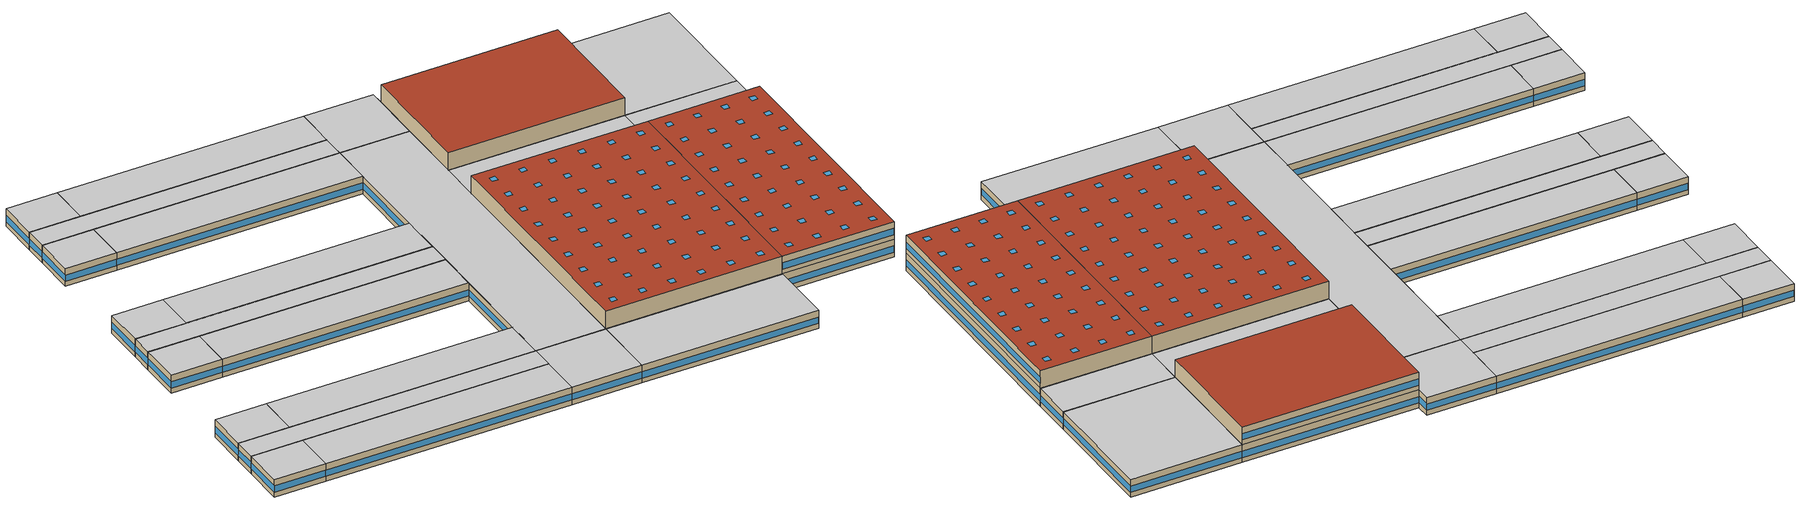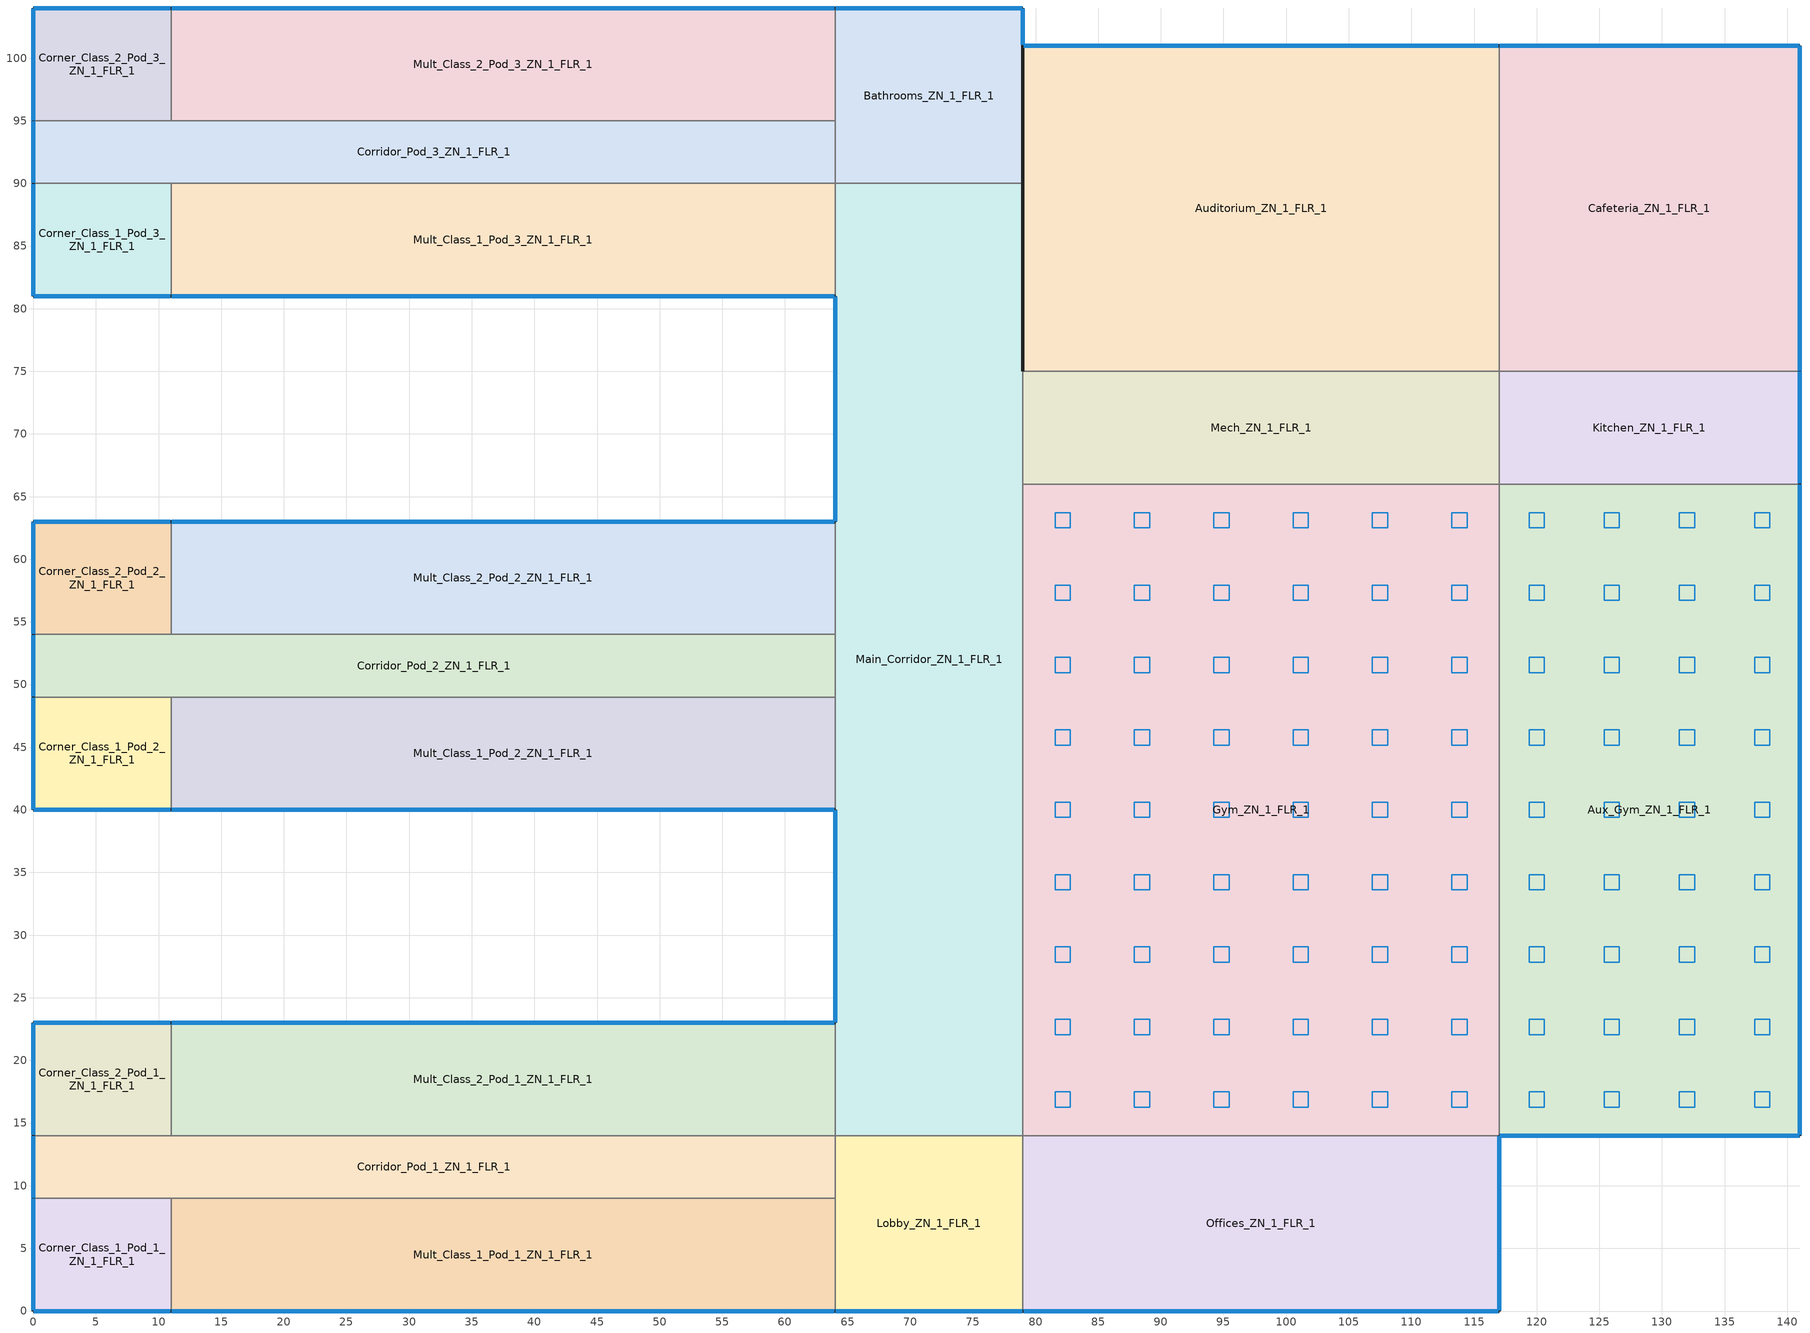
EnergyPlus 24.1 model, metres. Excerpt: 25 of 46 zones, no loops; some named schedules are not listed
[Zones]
Auditorium_ZN_1_FLR_1
 floor ground (ext-slab): 79,101 117,101 117,75 79,75 z0
 wall outside (Steel Frame Non-res Ext Wall): 117,101 79,101 79,75 z0:4; 117,101 79,101 79,75 z4:8
 wall to Mech_ZN_1_FLR_1 (int-walls): 79,75 117,75 z0:4
 wall to Cafeteria_ZN_1_FLR_1 (int-walls): 117,75 117,101 z0:4
 wall to Mech_ZN_1_FLR_2 (int-walls): 79,75 117,75 z4:8
 wall to LIBRARY_MEDIA_CENTER_ZN_1_FLR_2 (int-walls): 117,75 117,101 z4:8
 window (Window Non-res Fixed): 116.95,101 79.05,101 z1.1:2.5; 116.95,101 79.05,101 z5.1:6.5
 roof outside (IEAD Non-res Roof): 79,75 117,75 117,101 79,101 z8
Aux_Gym_ZN_1_FLR_1
 floor ground (ext-slab): 117,66 141,66 141,14 117,14 z0
 wall outside (Steel Frame Non-res Ext Wall): 117,14 141,14 141,66 z0:4; 117,14 141,14 141,66 z4:8
 wall to Kitchen_ZN_1_FLR_1 (int-walls): 141,66 117,66 z0:4
 wall to Gym_ZN_1_FLR_1 (int-walls): 117,66 117,14 z0:4; 117,66 117,14 z4:8
 wall to LIBRARY_MEDIA_CENTER_ZN_1_FLR_2 (int-walls): 141,66 117,66 z4:8
 window (Window Non-res Fixed): 117.05,14 140.95,14 z1.1:2.51; 141,14.05 141,65.95 z1.1:2.5; 117.05,14 140.95,14 z5.1:6.51; 141,14.05 141,65.95 z5.1:6.5
 roof outside (IEAD Non-res Roof): 117,14 141,14 141,66 117,66 z8
 skylight (Skylight cons 456): 119.39,16.28 120.61,16.28 120.61,17.5 119.39,17.5 z8; 125.39,16.28 126.61,16.28 126.61,17.5 125.39,17.5 z8; 131.39,16.28 132.61,16.28 132.61,17.5 131.39,17.5 z8; 137.39,16.28 138.61,16.28 138.61,17.5 137.39,17.5 z8; 119.39,22.06 120.61,22.06 120.61,23.28 119.39,23.28 z8; 125.39,22.06 126.61,22.06 126.61,23.28 125.39,23.28 z8; 131.39,22.06 132.61,22.06 132.61,23.28 131.39,23.28 z8; 137.39,22.06 138.61,22.06 138.61,23.28 137.39,23.28 z8; 119.39,27.83 120.61,27.83 120.61,29.05 119.39,29.05 z8; 125.39,27.83 126.61,27.83 126.61,29.05 125.39,29.05 z8; 131.39,27.83 132.61,27.83 132.61,29.05 131.39,29.05 z8; 137.39,27.83 138.61,27.83 138.61,29.05 137.39,29.05 z8; 119.39,33.61 120.61,33.61 120.61,34.83 119.39,34.83 z8; 125.39,33.61 126.61,33.61 126.61,34.83 125.39,34.83 z8; 131.39,33.61 132.61,33.61 132.61,34.83 131.39,34.83 z8; 137.39,33.61 138.61,33.61 138.61,34.83 137.39,34.83 z8; 119.39,39.39 120.61,39.39 120.61,40.61 119.39,40.61 z8; 125.39,39.39 126.61,39.39 126.61,40.61 125.39,40.61 z8; 131.39,39.39 132.61,39.39 132.61,40.61 131.39,40.61 z8; 137.39,39.39 138.61,39.39 138.61,40.61 137.39,40.61 z8; 119.39,45.17 120.61,45.17 120.61,46.39 119.39,46.39 z8; 125.39,45.17 126.61,45.17 126.61,46.39 125.39,46.39 z8; 131.39,45.17 132.61,45.17 132.61,46.39 131.39,46.39 z8; 137.39,45.17 138.61,45.17 138.61,46.39 137.39,46.39 z8; 119.39,50.95 120.61,50.95 120.61,52.17 119.39,52.17 z8; 125.39,50.95 126.61,50.95 126.61,52.17 125.39,52.17 z8; 131.39,50.95 132.61,50.95 132.61,52.17 131.39,52.17 z8; 137.39,50.95 138.61,50.95 138.61,52.17 137.39,52.17 z8; 119.39,56.72 120.61,56.72 120.61,57.94 119.39,57.94 z8; 125.39,56.72 126.61,56.72 126.61,57.94 125.39,57.94 z8; 131.39,56.72 132.61,56.72 132.61,57.94 131.39,57.94 z8; 137.39,56.72 138.61,56.72 138.61,57.94 137.39,57.94 z8; 119.39,62.5 120.61,62.5 120.61,63.72 119.39,63.72 z8; 125.39,62.5 126.61,62.5 126.61,63.72 125.39,63.72 z8; 131.39,62.5 132.61,62.5 132.61,63.72 131.39,63.72 z8; 137.39,62.5 138.61,62.5 138.61,63.72 137.39,63.72 z8
Bathrooms_ZN_1_FLR_1
 floor ground (ext-slab): 64,104 79,104 79,90 64,90 z0
 wall outside (Steel Frame Non-res Ext Wall): 79,90 79,101 79,104 64,104 z0:4
 wall to Main_Corridor_ZN_1_FLR_1 (int-walls): 64,90 79,90 z0:4
 wall to Mult_Class_2_Pod_3_ZN_1_FLR_1 (int-walls): 64,104 64,95 z0:4
 wall to Corridor_Pod_3_ZN_1_FLR_1 (int-walls): 64,95 64,90 z0:4
 window (Window Non-res Fixed): 79,101.05 79,103.95 z1.1:2.55; 78.95,104 64.05,104 z1.1:2.51
 ceiling to Bathrooms_ZN_1_FLR_2 (INT-FLOOR-UNDERSIDE): 64,90 79,90 79,104 64,104 z4
Cafeteria_ZN_1_FLR_1
 floor ground (ext-slab): 117,101 141,101 141,75 117,75 z0
 wall outside (Steel Frame Non-res Ext Wall): 141,75 141,101 117,101 z0:4
 wall to Kitchen_ZN_1_FLR_1 (int-walls): 117,75 141,75 z0:4
 window (Window Non-res Fixed): 141,75.05 141,100.95 / 140.95,101 117.05,101 z1.1:2.51
 ceiling to LIBRARY_MEDIA_CENTER_ZN_1_FLR_2 (INT-FLOOR-UNDERSIDE): 117,75 141,75 141,101 117,101 z4
Corner_Class_1_Pod_1_ZN_1_FLR_1
 floor ground (ext-slab): 0,9 11,9 11,0 0,0 z0
 wall outside (Steel Frame Non-res Ext Wall): 0,9 0,0 11,0 z0:4
 wall to Mult_Class_1_Pod_1_ZN_1_FLR_1 (int-walls): 11,0 11,9 z0:4
 wall to Corridor_Pod_1_ZN_1_FLR_1 (int-walls): 11,9 0,9 z0:4
 window (Window Non-res Fixed): 0.05,0 10.95,0 z1.1:2.51; 0,8.95 0,0.05 z1.1:2.52
 ceiling to Corner_Class_1_Pod_1_ZN_1_FLR_2 (INT-FLOOR-UNDERSIDE): 0,0 11,0 11,9 0,9 z4
Corner_Class_1_Pod_2_ZN_1_FLR_1
 floor ground (ext-slab): 0,49 11,49 11,40 0,40 z0
 wall outside (Steel Frame Non-res Ext Wall): 0,49 0,40 11,40 z0:4
 wall to Mult_Class_1_Pod_2_ZN_1_FLR_1 (int-walls): 11,40 11,49 z0:4
 wall to Corridor_Pod_2_ZN_1_FLR_1 (int-walls): 11,49 0,49 z0:4
 window (Window Non-res Fixed): 0.05,40 10.95,40 z1.1:2.51; 0,48.95 0,40.05 z1.1:2.52
 ceiling to Corner_Class_1_Pod_2_ZN_1_FLR_2 (INT-FLOOR-UNDERSIDE): 0,40 11,40 11,49 0,49 z4
Corner_Class_1_Pod_3_ZN_1_FLR_1
 floor ground (ext-slab): 0,90 11,90 11,81 0,81 z0
 wall outside (Steel Frame Non-res Ext Wall): 0,90 0,81 11,81 z0:4
 wall to Mult_Class_1_Pod_3_ZN_1_FLR_1 (int-walls): 11,81 11,90 z0:4
 wall to Corridor_Pod_3_ZN_1_FLR_1 (int-walls): 11,90 0,90 z0:4
 window (Window Non-res Fixed): 0.05,81 10.95,81 z1.1:2.51; 0,89.95 0,81.05 z1.1:2.52
 ceiling to Corner_Class_1_Pod_3_ZN_1_FLR_2 (INT-FLOOR-UNDERSIDE): 0,81 11,81 11,90 0,90 z4
Corner_Class_2_Pod_1_ZN_1_FLR_1
 floor ground (ext-slab): 0,23 11,23 11,14 0,14 z0
 wall outside (Steel Frame Non-res Ext Wall): 11,23 0,23 0,14 z0:4
 wall to Corridor_Pod_1_ZN_1_FLR_1 (int-walls): 0,14 11,14 z0:4
 wall to Mult_Class_2_Pod_1_ZN_1_FLR_1 (int-walls): 11,14 11,23 z0:4
 window (Window Non-res Fixed): 10.95,23 0.05,23 z1.1:2.51; 0,22.95 0,14.05 z1.1:2.52
 ceiling to Corner_Class_2_Pod_1_ZN_1_FLR_2 (INT-FLOOR-UNDERSIDE): 0,14 11,14 11,23 0,23 z4
Corner_Class_2_Pod_2_ZN_1_FLR_1
 floor ground (ext-slab): 0,63 11,63 11,54 0,54 z0
 wall outside (Steel Frame Non-res Ext Wall): 11,63 0,63 0,54 z0:4
 wall to Corridor_Pod_2_ZN_1_FLR_1 (int-walls): 0,54 11,54 z0:4
 wall to Mult_Class_2_Pod_2_ZN_1_FLR_1 (int-walls): 11,54 11,63 z0:4
 window (Window Non-res Fixed): 10.95,63 0.05,63 z1.1:2.51; 0,62.95 0,54.05 z1.1:2.52
 ceiling to Corner_Class_2_Pod_2_ZN_1_FLR_2 (INT-FLOOR-UNDERSIDE): 0,54 11,54 11,63 0,63 z4
Corner_Class_2_Pod_3_ZN_1_FLR_1
 floor ground (ext-slab): 0,104 11,104 11,95 0,95 z0
 wall outside (Steel Frame Non-res Ext Wall): 11,104 0,104 0,95 z0:4
 wall to Corridor_Pod_3_ZN_1_FLR_1 (int-walls): 0,95 11,95 z0:4
 wall to Mult_Class_2_Pod_3_ZN_1_FLR_1 (int-walls): 11,95 11,104 z0:4
 window (Window Non-res Fixed): 10.95,104 0.05,104 z1.1:2.51; 0,103.95 0,95.05 z1.1:2.52
 ceiling to Corner_Class_2_Pod_3_ZN_1_FLR_2 (INT-FLOOR-UNDERSIDE): 0,95 11,95 11,104 0,104 z4
Corridor_Pod_1_ZN_1_FLR_1
 floor ground (ext-slab): 0,14 64,14 64,9 0,9 z0
 wall outside (Steel Frame Non-res Ext Wall): 0,14 0,9 z0:4
 wall to Mult_Class_1_Pod_1_ZN_1_FLR_1 (int-walls): 11,9 64,9 z0:4
 wall to Lobby_ZN_1_FLR_1 (int-walls): 64,9 64,14 z0:4
 wall to Mult_Class_2_Pod_1_ZN_1_FLR_1 (int-walls): 64,14 11,14 z0:4
 window (Window Non-res Fixed): 0,13.95 0,9.05 z1.1:2.53
 ceiling to Corridor_Pod_1_ZN_1_FLR_2 (INT-FLOOR-UNDERSIDE): 0,9 64,9 64,14 0,14 z4
Corridor_Pod_2_ZN_1_FLR_1
 floor ground (ext-slab): 0,54 64,54 64,49 0,49 z0
 wall outside (Steel Frame Non-res Ext Wall): 0,54 0,49 z0:4
 wall to Mult_Class_1_Pod_2_ZN_1_FLR_1 (int-walls): 11,49 64,49 z0:4
 wall to Main_Corridor_ZN_1_FLR_1 (int-walls): 64,49 64,54 z0:4
 wall to Mult_Class_2_Pod_2_ZN_1_FLR_1 (int-walls): 64,54 11,54 z0:4
 window (Window Non-res Fixed): 0,53.95 0,49.05 z1.1:2.53
 ceiling to Corridor_Pod_2_ZN_1_FLR_2 (INT-FLOOR-UNDERSIDE): 0,49 64,49 64,54 0,54 z4
Corridor_Pod_3_ZN_1_FLR_1
 floor ground (ext-slab): 0,95 64,95 64,90 0,90 z0
 wall outside (Steel Frame Non-res Ext Wall): 0,95 0,90 z0:4
 wall to Mult_Class_1_Pod_3_ZN_1_FLR_1 (int-walls): 11,90 64,90 z0:4
 wall to Mult_Class_2_Pod_3_ZN_1_FLR_1 (int-walls): 64,95 11,95 z0:4
 window (Window Non-res Fixed): 0,94.95 0,90.05 z1.1:2.53
 ceiling to Corridor_Pod_3_ZN_1_FLR_2 (INT-FLOOR-UNDERSIDE): 0,90 64,90 64,95 0,95 z4
Gym_ZN_1_FLR_1
 floor ground (ext-slab): 79,66 117,66 117,14 79,14 z0
 wall to Offices_ZN_1_FLR_1 (int-walls): 79,14 117,14 z0:4
 wall to Mech_ZN_1_FLR_1 (int-walls): 117,66 79,66 z0:4
 wall to Main_Corridor_ZN_1_FLR_1 (int-walls): 79,66 79,14 z0:4
 wall to Offices_ZN_1_FLR_2 (int-walls): 79,14 117,14 z4:8
 wall to Mech_ZN_1_FLR_2 (int-walls): 117,66 79,66 z4:8
 wall to Main_Corridor_ZN_1_FLR_2 (int-walls): 79,66 79,14 z4:8
 roof outside (IEAD Non-res Roof): 79,14 117,14 117,66 79,66 z8
 skylight (Skylight cons 456): 81.56,16.28 82.78,16.28 82.78,17.5 81.56,17.5 z8; 87.89,16.28 89.11,16.28 89.11,17.5 87.89,17.5 z8; 94.22,16.28 95.44,16.28 95.44,17.5 94.22,17.5 z8; 100.56,16.28 101.78,16.28 101.78,17.5 100.56,17.5 z8; 106.89,16.28 108.11,16.28 108.11,17.5 106.89,17.5 z8; 113.22,16.28 114.44,16.28 114.44,17.5 113.22,17.5 z8; 81.56,22.06 82.78,22.06 82.78,23.28 81.56,23.28 z8; 87.89,22.06 89.11,22.06 89.11,23.28 87.89,23.28 z8; 94.22,22.06 95.44,22.06 95.44,23.28 94.22,23.28 z8; 100.56,22.06 101.78,22.06 101.78,23.28 100.56,23.28 z8; 106.89,22.06 108.11,22.06 108.11,23.28 106.89,23.28 z8; 113.22,22.06 114.44,22.06 114.44,23.28 113.22,23.28 z8; 81.56,27.83 82.78,27.83 82.78,29.05 81.56,29.05 z8; 87.89,27.83 89.11,27.83 89.11,29.05 87.89,29.05 z8; 94.22,27.83 95.44,27.83 95.44,29.05 94.22,29.05 z8; 100.56,27.83 101.78,27.83 101.78,29.05 100.56,29.05 z8; 106.89,27.83 108.11,27.83 108.11,29.05 106.89,29.05 z8; 113.22,27.83 114.44,27.83 114.44,29.05 113.22,29.05 z8; 81.56,33.61 82.78,33.61 82.78,34.83 81.56,34.83 z8; 87.89,33.61 89.11,33.61 89.11,34.83 87.89,34.83 z8; 94.22,33.61 95.44,33.61 95.44,34.83 94.22,34.83 z8; 100.56,33.61 101.78,33.61 101.78,34.83 100.56,34.83 z8; 106.89,33.61 108.11,33.61 108.11,34.83 106.89,34.83 z8; 113.22,33.61 114.44,33.61 114.44,34.83 113.22,34.83 z8; 81.56,39.39 82.78,39.39 82.78,40.61 81.56,40.61 z8; 87.89,39.39 89.11,39.39 89.11,40.61 87.89,40.61 z8; 94.22,39.39 95.44,39.39 95.44,40.61 94.22,40.61 z8; 100.56,39.39 101.78,39.39 101.78,40.61 100.56,40.61 z8; 106.89,39.39 108.11,39.39 108.11,40.61 106.89,40.61 z8; 113.22,39.39 114.44,39.39 114.44,40.61 113.22,40.61 z8; 81.56,45.17 82.78,45.17 82.78,46.39 81.56,46.39 z8; 87.89,45.17 89.11,45.17 89.11,46.39 87.89,46.39 z8; 94.22,45.17 95.44,45.17 95.44,46.39 94.22,46.39 z8; 100.56,45.17 101.78,45.17 101.78,46.39 100.56,46.39 z8; 106.89,45.17 108.11,45.17 108.11,46.39 106.89,46.39 z8; 113.22,45.17 114.44,45.17 114.44,46.39 113.22,46.39 z8; 81.56,50.95 82.78,50.95 82.78,52.17 81.56,52.17 z8; 87.89,50.95 89.11,50.95 89.11,52.17 87.89,52.17 z8; 94.22,50.95 95.44,50.95 95.44,52.17 94.22,52.17 z8; 100.56,50.95 101.78,50.95 101.78,52.17 100.56,52.17 z8; 106.89,50.95 108.11,50.95 108.11,52.17 106.89,52.17 z8; 113.22,50.95 114.44,50.95 114.44,52.17 113.22,52.17 z8; 81.56,56.72 82.78,56.72 82.78,57.94 81.56,57.94 z8; 87.89,56.72 89.11,56.72 89.11,57.94 87.89,57.94 z8; 94.22,56.72 95.44,56.72 95.44,57.94 94.22,57.94 z8; 100.56,56.72 101.78,56.72 101.78,57.94 100.56,57.94 z8; 106.89,56.72 108.11,56.72 108.11,57.94 106.89,57.94 z8; 113.22,56.72 114.44,56.72 114.44,57.94 113.22,57.94 z8; 81.56,62.5 82.78,62.5 82.78,63.72 81.56,63.72 z8; 87.89,62.5 89.11,62.5 89.11,63.72 87.89,63.72 z8; 94.22,62.5 95.44,62.5 95.44,63.72 94.22,63.72 z8; 100.56,62.5 101.78,62.5 101.78,63.72 100.56,63.72 z8; 106.89,62.5 108.11,62.5 108.11,63.72 106.89,63.72 z8; 113.22,62.5 114.44,62.5 114.44,63.72 113.22,63.72 z8
Kitchen_ZN_1_FLR_1
 floor ground (ext-slab): 117,75 141,75 141,66 117,66 z0
 wall outside (Steel Frame Non-res Ext Wall): 141,66 141,75 z0:4
 wall to Mech_ZN_1_FLR_1 (int-walls): 117,75 117,66 z0:4
 window (Window Non-res Fixed): 141,66.05 141,74.95 z1.1:2.52
 ceiling to LIBRARY_MEDIA_CENTER_ZN_1_FLR_2 (INT-FLOOR-UNDERSIDE): 117,66 141,66 141,75 117,75 z4
Lobby_ZN_1_FLR_1
 floor ground (ext-slab): 64,14 79,14 79,0 64,0 z0
 wall outside (Steel Frame Non-res Ext Wall): 64,0 79,0 z0:4
 wall to Offices_ZN_1_FLR_1 (int-walls): 79,0 79,14 z0:4
 wall to Main_Corridor_ZN_1_FLR_1 (int-walls): 79,14 64,14 z0:4
 wall to Mult_Class_1_Pod_1_ZN_1_FLR_1 (int-walls): 64,9 64,0 z0:4
 window (Window Non-res Fixed): 64.05,0 78.95,0 z1.1:2.51
 ceiling to Lobby_ZN_1_FLR_2 (INT-FLOOR-UNDERSIDE): 64,0 79,0 79,14 64,14 z4
Main_Corridor_ZN_1_FLR_1
 floor ground (ext-slab): 64,90 79,90 79,14 64,14 z0
 wall outside (Steel Frame Non-res Ext Wall): 79,75 79,90 / 64,81 64,63 / 64,40 64,23 z0:4
 wall to Mech_ZN_1_FLR_1 (int-walls): 79,66 79,75 z0:4
 wall to Mult_Class_1_Pod_3_ZN_1_FLR_1 (int-walls): 64,90 64,81 z0:4
 wall to Mult_Class_2_Pod_2_ZN_1_FLR_1 (int-walls): 64,63 64,54 z0:4
 wall to Mult_Class_1_Pod_2_ZN_1_FLR_1 (int-walls): 64,49 64,40 z0:4
 wall to Mult_Class_2_Pod_1_ZN_1_FLR_1 (int-walls): 64,23 64,14 z0:4
 window (Window Non-res Fixed): 64,80.95 64,63.05 / 64,39.95 64,23.05 z1.1:2.51
 ceiling to Main_Corridor_ZN_1_FLR_2 (INT-FLOOR-UNDERSIDE): 64,14 79,14 79,90 64,90 z4
Mech_ZN_1_FLR_1
 floor ground (ext-slab): 79,75 117,75 117,66 79,66 z0
 ceiling to Mech_ZN_1_FLR_2 (INT-FLOOR-UNDERSIDE): 79,66 117,66 117,75 79,75 z4
Mult_Class_1_Pod_1_ZN_1_FLR_1
 floor ground (ext-slab): 11,9 64,9 64,0 11,0 z0
 wall outside (Steel Frame Non-res Ext Wall): 11,0 64,0 z0:4
 window (Window Non-res Fixed): 11.05,0 63.95,0 z1.1:2.5
 ceiling to Mult_Class_1_Pod_1_ZN_1_FLR_2 (INT-FLOOR-UNDERSIDE): 11,0 64,0 64,9 11,9 z4
Mult_Class_1_Pod_2_ZN_1_FLR_1
 floor ground (ext-slab): 11,49 64,49 64,40 11,40 z0
 wall outside (Steel Frame Non-res Ext Wall): 11,40 64,40 z0:4
 window (Window Non-res Fixed): 11.05,40 63.95,40 z1.1:2.5
 ceiling to Mult_Class_1_Pod_2_ZN_1_FLR_2 (INT-FLOOR-UNDERSIDE): 11,40 64,40 64,49 11,49 z4
Mult_Class_1_Pod_3_ZN_1_FLR_1
 floor ground (ext-slab): 11,90 64,90 64,81 11,81 z0
 wall outside (Steel Frame Non-res Ext Wall): 11,81 64,81 z0:4
 window (Window Non-res Fixed): 11.05,81 63.95,81 z1.1:2.5
 ceiling to Mult_Class_1_Pod_3_ZN_1_FLR_2 (INT-FLOOR-UNDERSIDE): 11,81 64,81 64,90 11,90 z4
Mult_Class_2_Pod_1_ZN_1_FLR_1
 floor ground (ext-slab): 11,23 64,23 64,14 11,14 z0
 wall outside (Steel Frame Non-res Ext Wall): 64,23 11,23 z0:4
 window (Window Non-res Fixed): 63.95,23 11.05,23 z1.1:2.5
 ceiling to Mult_Class_2_Pod_1_ZN_1_FLR_2 (INT-FLOOR-UNDERSIDE): 11,14 64,14 64,23 11,23 z4
Mult_Class_2_Pod_2_ZN_1_FLR_1
 floor ground (ext-slab): 11,63 64,63 64,54 11,54 z0
 wall outside (Steel Frame Non-res Ext Wall): 64,63 11,63 z0:4
 window (Window Non-res Fixed): 63.95,63 11.05,63 z1.1:2.5
 ceiling to Mult_Class_2_Pod_2_ZN_1_FLR_2 (INT-FLOOR-UNDERSIDE): 11,54 64,54 64,63 11,63 z4
Mult_Class_2_Pod_3_ZN_1_FLR_1
 floor ground (ext-slab): 11,104 64,104 64,95 11,95 z0
 wall outside (Steel Frame Non-res Ext Wall): 64,104 11,104 z0:4
 window (Window Non-res Fixed): 63.95,104 11.05,104 z1.1:2.5
 ceiling to Mult_Class_2_Pod_3_ZN_1_FLR_2 (INT-FLOOR-UNDERSIDE): 11,95 64,95 64,104 11,104 z4
Offices_ZN_1_FLR_1
 floor ground (ext-slab): 79,14 117,14 117,0 79,0 z0
 wall outside (Steel Frame Non-res Ext Wall): 79,0 117,0 117,14 z0:4
 window (Window Non-res Fixed): 79.05,0 116.95,0 z1.1:2.5; 117,0.05 117,13.95 z1.1:2.51
 ceiling to Offices_ZN_1_FLR_2 (INT-FLOOR-UNDERSIDE): 79,0 117,0 117,14 79,14 z4
[Building]
Ref Bldg Secondary School New2004_v1.3_5.0: Loads convergence tolerance value=0.04; Maximum number of warmup days=25; Minimum number of warmup days=6; North axis=0; Solar distribution=FullInteriorAndExterior; Temperature convergence tolerance value=0.2; Terrain=City
[Site:GroundTemperature:BuildingSurface]
19.527, 19.502, 19.536, 19.598, 20.002, 21.64, 22.225, 22.375, 21.449, 20.121, 19.802, 19.633
[Site:Location]
USA IL-CHICAGO-OHARE: Elevation=190; Latitude=41.77; Longitude=-87.75; Time zone=-6
[Site:WaterMainsTemperature]
Annual average outdoor air temperature=9.69; Calculation method=Correlation; Maximum difference in monthly average outdoor air temperatures=28.1
[SizingPeriod:DesignDay] Barometric pressure=99063; Day of month=21; Daylight saving time indicator=No; Humidity condition type=WetBulb; Rain indicator=No; Snow indicator=No; Solar model indicator=ASHRAEClearSky
Name | Daily dry bulb temperature range | Day type | Maximum dry bulb temperature | Month | Sky clearness | Wetbulb or dewpoint at maximum dry bulb | Wind direction | Wind speed
CHICAGO Ann Clg .4% Condns WB=>MDB | 10.7 | SummerDesignDay | 31.2 | 7 | 1 | 25.5 | 230 | 5.3
CHICAGO Ann Htg 99.6% Condns DB | 0 | WinterDesignDay | -20.6 | 1 | 0 | -20.6 | 270 | 4.9
[Construction]
IEAD Non-res Roof: Roof Membrane, IEAD NonRes Roof Insulation, Metal Decking
INT-FLOOR-UNDERSIDE: CP02 CARPET PAD, MAT-CC05 4 HW CONCRETE
InteriorFurnishings: Std Wood 6inch
Skylight cons 456: Skylight Plexi Atofina 2602, Air, Skylight Plexi Atofina 2602
Steel Frame Non-res Ext Wall: Wood Siding, Steel Frame NonRes Wall Insulation, 1/2IN Gypsum
Window Non-res Fixed: NonRes Fixed Assembly Window
ext-slab: HW CONCRETE, CP02 CARPET PAD
int-walls: 1/2IN Gypsum, 1/2IN Gypsum
[Material] Thermal absorptance=0.9
Name | Conductivity | Density | Roughness | Solar absorptance | Specific heat | Thickness | Visible absorptance
1/2IN Gypsum | 0.16 | 784.9 | Smooth | 0.92 | 830 | 0.0127 | 0.92
HW CONCRETE; MAT-CC05 4 HW CONCRETE | 1.311 | 2240 | Rough | 0.7 | 836.8 | 0.1016 | 0.7
IEAD NonRes Roof Insulation | 0.049 | 265 | MediumRough | 0.7 | 836.8 | 0.127339 | 0.7
Metal Decking | 45.006 | 7680 | MediumSmooth | 0.7 | 418.4 | 0.0015 | 0.3
Roof Membrane | 0.16 | 1121.29 | VeryRough | 0.7 | 1460 | 0.0095 | 0.7
Std Wood 6inch | 0.12 | 540 | MediumSmooth | 0.7 | 1210 | 0.15 | 0.7
Steel Frame NonRes Wall Insulation | 0.049 | 265 | MediumRough | 0.7 | 836.8 | 0.0870565 | 0.7
Wood Siding | 0.11 | 544.62 | MediumSmooth | 0.78 | 1210 | 0.01 | 0.78
[Material:NoMass]
CP02 CARPET PAD: Roughness=VeryRough; Solar absorptance=0.7; Thermal absorptance=0.9; Thermal resistance=0.2165; Visible absorptance=0.8
[WindowMaterial:Gas]
Air: Gas type=Air; Thickness=0.0127
[WindowMaterial:Glazing]
Skylight Plexi Atofina 2602: Back side infrared hemispherical emissivity=0.9; Back side solar reflectance at normal incidence=0.222; Back side visible reflectance at normal incidence=0.3; Conductivity=0.187; Dirt correction factor for solar and visible transmittance=1; Front side infrared hemispherical emissivity=0.9; Front side solar reflectance at normal incidence=0.221; Front side visible reflectance at normal incidence=0.3; Infrared transmittance at normal incidence=0; Optical data type=SpectralAverage; Solar diffusing=No; Solar transmittance at normal incidence=0.507; Thickness=0.002997; Visible transmittance at normal incidence=0.486
[WindowMaterial:SimpleGlazingSystem]
NonRes Fixed Assembly Window: Solar heat gain coefficient=0.39; U factor=3.23646
[ElectricEquipment]
Name | Design level calculation method | End use subcategory | Fraction latent | Fraction lost | Fraction radiant | Schedule | Watts per floor area | Zone or zonelist or space or spacelist | Design level
Auditorium_ZN_1_FLR_1_PlugMisc_Equip | Watts/Area | General | 0 | 0 | 0.5 | BLDG_EQUIP_SCH | 5 | Auditorium_ZN_1_FLR_1
Aux_Gym_ZN_1_FLR_1_PlugMisc_Equip | Watts/Area | General | 0 | 0 | 0.5 | BLDG_EQUIP_SCH | 5 | Aux_Gym_ZN_1_FLR_1
Bathrooms_ZN_1_FLR_1_PlugMisc_Equip | Watts/Area | General | 0 | 0 | 0.5 | BLDG_EQUIP_SCH | 4 | Bathrooms_ZN_1_FLR_1
Cafeteria_ZN_1_FLR_1_PlugMisc_Equip | Watts/Area | General | 0 | 0 | 0.5 | KITCHEN_ELEC_EQUIP_SCH | 19.26 | Cafeteria_ZN_1_FLR_1
Corner_Class_1_Pod_1_ZN_1_FLR_1_PlugMisc_Equip | Watts/Area | General | 0 | 0 | 0.5 | BLDG_EQUIP_SCH | 10 | Corner_Class_1_Pod_1_ZN_1_FLR_1
Corner_Class_1_Pod_2_ZN_1_FLR_1_PlugMisc_Equip | Watts/Area | General | 0 | 0 | 0.5 | BLDG_EQUIP_SCH | 10 | Corner_Class_1_Pod_2_ZN_1_FLR_1
Corner_Class_1_Pod_3_ZN_1_FLR_1_PlugMisc_Equip | Watts/Area | General | 0 | 0 | 0.5 | BLDG_EQUIP_SCH | 10 | Corner_Class_1_Pod_3_ZN_1_FLR_1
Corner_Class_2_Pod_1_ZN_1_FLR_1_PlugMisc_Equip | Watts/Area | General | 0 | 0 | 0.5 | BLDG_EQUIP_SCH | 10 | Corner_Class_2_Pod_1_ZN_1_FLR_1
Corner_Class_2_Pod_2_ZN_1_FLR_1_PlugMisc_Equip | Watts/Area | General | 0 | 0 | 0.5 | BLDG_EQUIP_SCH | 10 | Corner_Class_2_Pod_2_ZN_1_FLR_1
Corner_Class_2_Pod_3_ZN_1_FLR_1_PlugMisc_Equip | Watts/Area | General | 0 | 0 | 0.5 | BLDG_EQUIP_SCH | 10 | Corner_Class_2_Pod_3_ZN_1_FLR_1
Corridor_Pod_1_ZN_1_FLR_1_PlugMisc_Equip | Watts/Area | General | 0 | 0 | 0.5 | BLDG_EQUIP_SCH | 4 | Corridor_Pod_1_ZN_1_FLR_1
Corridor_Pod_2_ZN_1_FLR_1_PlugMisc_Equip | Watts/Area | General | 0 | 0 | 0.5 | BLDG_EQUIP_SCH | 4 | Corridor_Pod_2_ZN_1_FLR_1
Corridor_Pod_3_ZN_1_FLR_1_PlugMisc_Equip | Watts/Area | General | 0 | 0 | 0.5 | BLDG_EQUIP_SCH | 4 | Corridor_Pod_3_ZN_1_FLR_1
Gym_ZN_1_FLR_1_PlugMisc_Equip | Watts/Area | General | 0 | 0 | 0.5 | BLDG_EQUIP_SCH | 5 | Gym_ZN_1_FLR_1
Kitchen_ZN_1_FLR_1_ExhFan_Equip | EquipmentLevel | KitchenExhFan | 0 | 1 | 0 | Kitchen_Exhaust_SCH |  | Kitchen_ZN_1_FLR_1 | 699
Kitchen_ZN_1_FLR_1_MiscElec_Equip | EquipmentLevel | MiscElec | 0.25 | 0.2 | 0.3 | KITCHEN_ELEC_EQUIP_SCH |  | Kitchen_ZN_1_FLR_1 | 47994
Lobby_ZN_1_FLR_1_PlugMisc_Equip | Watts/Area | General | 0 | 0 | 0.5 | BLDG_EQUIP_SCH | 4 | Lobby_ZN_1_FLR_1
Main_Corridor_ZN_1_FLR_1_PlugMisc_Equip | Watts/Area | General | 0 | 0 | 0.5 | BLDG_EQUIP_SCH | 4 | Main_Corridor_ZN_1_FLR_1
Mech_ZN_1_FLR_1_Elevators_Equip | EquipmentLevel | Elevators | 0 | 0 | 0.5 | BLDG_ELEVATORS |  | Mech_ZN_1_FLR_1 | 32109.9
Mech_ZN_1_FLR_1_PlugMisc_Equip | Watts/Area | General | 0 | 0 | 0.5 | BLDG_EQUIP_SCH | 4 | Mech_ZN_1_FLR_1
Mult_Class_1_Pod_1_ZN_1_FLR_1_PlugMisc_Equip | Watts/Area | General | 0 | 0 | 0.5 | BLDG_EQUIP_SCH | 10 | Mult_Class_1_Pod_1_ZN_1_FLR_1
Mult_Class_1_Pod_2_ZN_1_FLR_1_PlugMisc_Equip | Watts/Area | General | 0 | 0 | 0.5 | BLDG_EQUIP_SCH | 10 | Mult_Class_1_Pod_2_ZN_1_FLR_1
Mult_Class_1_Pod_3_ZN_1_FLR_1_PlugMisc_Equip | Watts/Area | General | 0 | 0 | 0.5 | BLDG_EQUIP_SCH | 10 | Mult_Class_1_Pod_3_ZN_1_FLR_1
Mult_Class_2_Pod_1_ZN_1_FLR_1_PlugMisc_Equip | Watts/Area | General | 0 | 0 | 0.5 | BLDG_EQUIP_SCH | 10 | Mult_Class_2_Pod_1_ZN_1_FLR_1
Mult_Class_2_Pod_2_ZN_1_FLR_1_PlugMisc_Equip | Watts/Area | General | 0 | 0 | 0.5 | BLDG_EQUIP_SCH | 10 | Mult_Class_2_Pod_2_ZN_1_FLR_1
Mult_Class_2_Pod_3_ZN_1_FLR_1_PlugMisc_Equip | Watts/Area | General | 0 | 0 | 0.5 | BLDG_EQUIP_SCH | 10 | Mult_Class_2_Pod_3_ZN_1_FLR_1
Offices_ZN_1_FLR_1_PlugMisc_Equip | Watts/Area | General | 0 | 0 | 0.5 | BLDG_EQUIP_SCH | 10.8 | Offices_ZN_1_FLR_1
[Exterior:Lights]
Exterior Facade Lighting: Control option=AstronomicalClock; Design level=17927; End use subcategory=Exterior Facade Lighting; Schedule=ALWAYS_ON
[GasEquipment]
Kitchen_ZN_1_FLR_1_MiscGas_Equip: Design level=241713; Design level calculation method=EquipmentLevel; End use subcategory=MiscGas; Fraction latent=0.1; Fraction lost=0.7; Fraction radiant=0.2; Schedule=KITCHEN_GAS_EQUIP_SCH; Zone or zonelist or space or spacelist=Kitchen_ZN_1_FLR_1
[InternalMass] Construction=InteriorFurnishings
Name | Zone or zonelist | Surface area
Auditorium_ZN_1_FLR_1 Internal Mass | Auditorium_ZN_1_FLR_1 | 1976
Aux_Gym_ZN_1_FLR_1 Internal Mass | Aux_Gym_ZN_1_FLR_1 | 2496
Bathrooms_ZN_1_FLR_1 Internal Mass | Bathrooms_ZN_1_FLR_1 | 420
Cafeteria_ZN_1_FLR_1 Internal Mass | Cafeteria_ZN_1_FLR_1 | 1248
Corner_Class_1_Pod_1_ZN_1_FLR_1 Internal Mass | Corner_Class_1_Pod_1_ZN_1_FLR_1 | 198
Corner_Class_1_Pod_2_ZN_1_FLR_1 Internal Mass | Corner_Class_1_Pod_2_ZN_1_FLR_1 | 198
Corner_Class_1_Pod_3_ZN_1_FLR_1 Internal Mass | Corner_Class_1_Pod_3_ZN_1_FLR_1 | 198
Corner_Class_2_Pod_1_ZN_1_FLR_1 Internal Mass | Corner_Class_2_Pod_1_ZN_1_FLR_1 | 198
Corner_Class_2_Pod_2_ZN_1_FLR_1 Internal Mass | Corner_Class_2_Pod_2_ZN_1_FLR_1 | 198
Corner_Class_2_Pod_3_ZN_1_FLR_1 Internal Mass | Corner_Class_2_Pod_3_ZN_1_FLR_1 | 198
Corridor_Pod_1_ZN_1_FLR_1 Internal Mass | Corridor_Pod_1_ZN_1_FLR_1 | 640
Corridor_Pod_2_ZN_1_FLR_1 Internal Mass | Corridor_Pod_2_ZN_1_FLR_1 | 640
Corridor_Pod_3_ZN_1_FLR_1 Internal Mass | Corridor_Pod_3_ZN_1_FLR_1 | 640
Gym_ZN_1_FLR_1 Internal Mass | Gym_ZN_1_FLR_1 | 3952
Kitchen_ZN_1_FLR_1 Internal Mass | Kitchen_ZN_1_FLR_1 | 432
Lobby_ZN_1_FLR_1 Internal Mass | Lobby_ZN_1_FLR_1 | 420
Main_Corridor_ZN_1_FLR_1 Internal Mass | Main_Corridor_ZN_1_FLR_1 | 2280
Mech_ZN_1_FLR_1 Internal Mass | Mech_ZN_1_FLR_1 | 684
Mult_Class_1_Pod_1_ZN_1_FLR_1 Internal Mass | Mult_Class_1_Pod_1_ZN_1_FLR_1 | 954
Mult_Class_1_Pod_2_ZN_1_FLR_1 Internal Mass | Mult_Class_1_Pod_2_ZN_1_FLR_1 | 954
Mult_Class_1_Pod_3_ZN_1_FLR_1 Internal Mass | Mult_Class_1_Pod_3_ZN_1_FLR_1 | 954
Mult_Class_2_Pod_1_ZN_1_FLR_1 Internal Mass | Mult_Class_2_Pod_1_ZN_1_FLR_1 | 954
Mult_Class_2_Pod_2_ZN_1_FLR_1 Internal Mass | Mult_Class_2_Pod_2_ZN_1_FLR_1 | 954
Mult_Class_2_Pod_3_ZN_1_FLR_1 Internal Mass | Mult_Class_2_Pod_3_ZN_1_FLR_1 | 954
Offices_ZN_1_FLR_1 Internal Mass | Offices_ZN_1_FLR_1 | 1064
[Lights] Design level calculation method=Watts/Area; End use subcategory=General; Fraction radiant=0.37; Fraction replaceable=1; Fraction visible=0.2; Return air fraction=0; Return air fraction calculated from plenum temperature=No; Schedule=BLDG_LIGHT_SCH
Name | Watts per floor area | Zone or zonelist or space or spacelist
Auditorium_ZN_1_FLR_1_Lights | 9.68 | Auditorium_ZN_1_FLR_1
Aux_Gym_ZN_1_FLR_1_Lights | 15.06 | Aux_Gym_ZN_1_FLR_1
Bathrooms_ZN_1_FLR_1_Lights | 9.68 | Bathrooms_ZN_1_FLR_1
Cafeteria_ZN_1_FLR_1_Lights | 15.06 | Cafeteria_ZN_1_FLR_1
Corner_Class_1_Pod_1_ZN_1_FLR_1_Lights | 15.06 | Corner_Class_1_Pod_1_ZN_1_FLR_1
Corner_Class_1_Pod_2_ZN_1_FLR_1_Lights | 15.06 | Corner_Class_1_Pod_2_ZN_1_FLR_1
Corner_Class_1_Pod_3_ZN_1_FLR_1_Lights | 15.06 | Corner_Class_1_Pod_3_ZN_1_FLR_1
Corner_Class_2_Pod_1_ZN_1_FLR_1_Lights | 15.06 | Corner_Class_2_Pod_1_ZN_1_FLR_1
Corner_Class_2_Pod_2_ZN_1_FLR_1_Lights | 15.06 | Corner_Class_2_Pod_2_ZN_1_FLR_1
Corner_Class_2_Pod_3_ZN_1_FLR_1_Lights | 15.06 | Corner_Class_2_Pod_3_ZN_1_FLR_1
Corridor_Pod_1_ZN_1_FLR_1_Lights | 15.06 | Corridor_Pod_1_ZN_1_FLR_1
Corridor_Pod_2_ZN_1_FLR_1_Lights | 5.38 | Corridor_Pod_2_ZN_1_FLR_1
Corridor_Pod_3_ZN_1_FLR_1_Lights | 5.38 | Corridor_Pod_3_ZN_1_FLR_1
Gym_ZN_1_FLR_1_Lights | 15.06 | Gym_ZN_1_FLR_1
Kitchen_ZN_1_FLR_1_Lights | 12.91 | Kitchen_ZN_1_FLR_1
Lobby_ZN_1_FLR_1_Lights | 13.99 | Lobby_ZN_1_FLR_1
Main_Corridor_ZN_1_FLR_1_Lights | 5.38 | Main_Corridor_ZN_1_FLR_1
Mech_ZN_1_FLR_1_Lights | 16.14 | Mech_ZN_1_FLR_1
Mult_Class_1_Pod_1_ZN_1_FLR_1_Lights | 15.06 | Mult_Class_1_Pod_1_ZN_1_FLR_1
Mult_Class_1_Pod_2_ZN_1_FLR_1_Lights | 15.06 | Mult_Class_1_Pod_2_ZN_1_FLR_1
Mult_Class_1_Pod_3_ZN_1_FLR_1_Lights | 15.06 | Mult_Class_1_Pod_3_ZN_1_FLR_1
Mult_Class_2_Pod_1_ZN_1_FLR_1_Lights | 15.06 | Mult_Class_2_Pod_1_ZN_1_FLR_1
Mult_Class_2_Pod_2_ZN_1_FLR_1_Lights | 15.06 | Mult_Class_2_Pod_2_ZN_1_FLR_1
Mult_Class_2_Pod_3_ZN_1_FLR_1_Lights | 15.06 | Mult_Class_2_Pod_3_ZN_1_FLR_1
Offices_ZN_1_FLR_1_Lights | 11.84 | Offices_ZN_1_FLR_1
[People] Activity level schedule=ACTIVITY_SCH; Air velocity schedule=AIR_VELO_SCH; Clothing insulation calculation method=ClothingInsulationSchedule; Clothing insulation schedule=CLOTHING_SCH; Enable ashrae 55 comfort warnings=No; Fraction radiant=0.3; Mean radiant temperature calculation type=EnclosureAveraged; Sensible heat fraction=Autocalculate; Thermal comfort model 1 type=Fanger; Work efficiency schedule=WORK_EFF_SCH
Name | Floor area per person | Number of people calculation method | Number of people schedule | Zone or zonelist or space or spacelist | Number of people
Auditorium_ZN_1_FLR_1 People | 1 | Area/Person | BLDG_OCC_SCH_Auditorium | Auditorium_ZN_1_FLR_1
Aux_Gym_ZN_1_FLR_1 People | 3.33 | Area/Person | BLDG_OCC_SCH_Gym | Aux_Gym_ZN_1_FLR_1
Bathrooms_ZN_1_FLR_1 People | 10 | Area/Person | BLDG_OCC_SCH | Bathrooms_ZN_1_FLR_1
Cafeteria_ZN_1_FLR_1 People | 1.39 | Area/Person | BLDG_OCC_SCH_Cafeteria | Cafeteria_ZN_1_FLR_1
Corner_Class_1_Pod_1_ZN_1_FLR_1 People | 4 | Area/Person | BLDG_OCC_SCH | Corner_Class_1_Pod_1_ZN_1_FLR_1
Corner_Class_1_Pod_2_ZN_1_FLR_1 People | 4 | Area/Person | BLDG_OCC_SCH | Corner_Class_1_Pod_2_ZN_1_FLR_1
Corner_Class_1_Pod_3_ZN_1_FLR_1 People | 4 | Area/Person | BLDG_OCC_SCH | Corner_Class_1_Pod_3_ZN_1_FLR_1
Corner_Class_2_Pod_1_ZN_1_FLR_1 People | 4 | Area/Person | BLDG_OCC_SCH | Corner_Class_2_Pod_1_ZN_1_FLR_1
Corner_Class_2_Pod_2_ZN_1_FLR_1 People | 4 | Area/Person | BLDG_OCC_SCH | Corner_Class_2_Pod_2_ZN_1_FLR_1
Corner_Class_2_Pod_3_ZN_1_FLR_1 People | 4 | Area/Person | BLDG_OCC_SCH | Corner_Class_2_Pod_3_ZN_1_FLR_1
Corridor_Pod_1_ZN_1_FLR_1 People | 10 | Area/Person | BLDG_OCC_SCH | Corridor_Pod_1_ZN_1_FLR_1
Corridor_Pod_2_ZN_1_FLR_1 People | 10 | Area/Person | BLDG_OCC_SCH | Corridor_Pod_2_ZN_1_FLR_1
Corridor_Pod_3_ZN_1_FLR_1 People | 10 | Area/Person | BLDG_OCC_SCH | Corridor_Pod_3_ZN_1_FLR_1
Gym_ZN_1_FLR_1 People | 1 | Area/Person | BLDG_OCC_SCH_Gym | Gym_ZN_1_FLR_1
Kitchen_ZN_1_FLR_1 People |  | People | BLDG_OCC_SCH | Kitchen_ZN_1_FLR_1 | 32.4
Mech_ZN_1_FLR_1 People | 100 | Area/Person | BLDG_OCC_SCH | Mech_ZN_1_FLR_1
Mult_Class_1_Pod_1_ZN_1_FLR_1 People | 4 | Area/Person | BLDG_OCC_SCH | Mult_Class_1_Pod_1_ZN_1_FLR_1
Mult_Class_1_Pod_2_ZN_1_FLR_1 People | 4 | Area/Person | BLDG_OCC_SCH | Mult_Class_1_Pod_2_ZN_1_FLR_1
Mult_Class_1_Pod_3_ZN_1_FLR_1 People | 4 | Area/Person | BLDG_OCC_SCH | Mult_Class_1_Pod_3_ZN_1_FLR_1
Mult_Class_2_Pod_1_ZN_1_FLR_1 People | 4 | Area/Person | BLDG_OCC_SCH | Mult_Class_2_Pod_1_ZN_1_FLR_1
Mult_Class_2_Pod_2_ZN_1_FLR_1 People | 4 | Area/Person | BLDG_OCC_SCH | Mult_Class_2_Pod_2_ZN_1_FLR_1
Mult_Class_2_Pod_3_ZN_1_FLR_1 People | 4 | Area/Person | BLDG_OCC_SCH | Mult_Class_2_Pod_3_ZN_1_FLR_1
Offices_ZN_1_FLR_1 People | 20 | Area/Person | BLDG_OCC_SCH_Offices | Offices_ZN_1_FLR_1
[Zone] Floor area=Autocalculate; Multiplier=1; Part of total floor area=Yes; Type=1
Auditorium_ZN_1_FLR_1; Aux_Gym_ZN_1_FLR_1; Bathrooms_ZN_1_FLR_1; Cafeteria_ZN_1_FLR_1; Corner_Class_1_Pod_1_ZN_1_FLR_1; Corner_Class_1_Pod_2_ZN_1_FLR_1; Corner_Class_1_Pod_3_ZN_1_FLR_1; Corner_Class_2_Pod_1_ZN_1_FLR_1; Corner_Class_2_Pod_2_ZN_1_FLR_1; Corner_Class_2_Pod_3_ZN_1_FLR_1; Corridor_Pod_1_ZN_1_FLR_1; Corridor_Pod_2_ZN_1_FLR_1; Corridor_Pod_3_ZN_1_FLR_1; Gym_ZN_1_FLR_1; Kitchen_ZN_1_FLR_1; Lobby_ZN_1_FLR_1; Main_Corridor_ZN_1_FLR_1; Mech_ZN_1_FLR_1; Mult_Class_1_Pod_1_ZN_1_FLR_1; Mult_Class_1_Pod_2_ZN_1_FLR_1; Mult_Class_1_Pod_3_ZN_1_FLR_1; Mult_Class_2_Pod_1_ZN_1_FLR_1; Mult_Class_2_Pod_2_ZN_1_FLR_1; Mult_Class_2_Pod_3_ZN_1_FLR_1; Offices_ZN_1_FLR_1
[ZoneInfiltration:DesignFlowRate] Constant term coefficient=1; Schedule=INFIL_SCH; Temperature term coefficient=0; Velocity squared term coefficient=0; Velocity term coefficient=0
Name | Design flow rate calculation method | Flow rate per exterior surface area | Zone or zonelist or space or spacelist | Air changes per hour
Auditorium_ZN_1_FLR_1_Infiltration | Flow/ExteriorWallArea | 0.000302 | Auditorium_ZN_1_FLR_1
Aux_Gym_ZN_1_FLR_1_Infiltration | Flow/ExteriorWallArea | 0.000302 | Aux_Gym_ZN_1_FLR_1
Bathrooms_ZN_1_FLR_1_Infiltration | Flow/ExteriorWallArea | 0.000302 | Bathrooms_ZN_1_FLR_1
Cafeteria_ZN_1_FLR_1_Infiltration | Flow/ExteriorWallArea | 0.000302 | Cafeteria_ZN_1_FLR_1
Corner_Class_1_Pod_1_ZN_1_FLR_1_Infiltration | Flow/ExteriorWallArea | 0.000302 | Corner_Class_1_Pod_1_ZN_1_FLR_1
Corner_Class_1_Pod_2_ZN_1_FLR_1_Infiltration | Flow/ExteriorWallArea | 0.000302 | Corner_Class_1_Pod_2_ZN_1_FLR_1
Corner_Class_1_Pod_3_ZN_1_FLR_1_Infiltration | Flow/ExteriorWallArea | 0.000302 | Corner_Class_1_Pod_3_ZN_1_FLR_1
Corner_Class_2_Pod_1_ZN_1_FLR_1_Infiltration | Flow/ExteriorWallArea | 0.000302 | Corner_Class_2_Pod_1_ZN_1_FLR_1
Corner_Class_2_Pod_2_ZN_1_FLR_1_Infiltration | Flow/ExteriorWallArea | 0.000302 | Corner_Class_2_Pod_2_ZN_1_FLR_1
Corner_Class_2_Pod_3_ZN_1_FLR_1_Infiltration | Flow/ExteriorWallArea | 0.000302 | Corner_Class_2_Pod_3_ZN_1_FLR_1
Corridor_Pod_1_ZN_1_FLR_1_Infiltration | Flow/ExteriorWallArea | 0.000302 | Corridor_Pod_1_ZN_1_FLR_1
Corridor_Pod_2_ZN_1_FLR_1_Infiltration | Flow/ExteriorWallArea | 0.000302 | Corridor_Pod_2_ZN_1_FLR_1
Corridor_Pod_3_ZN_1_FLR_1_Infiltration | Flow/ExteriorWallArea | 0.000302 | Corridor_Pod_3_ZN_1_FLR_1
Gym_ZN_1_FLR_1_Infiltration | AirChanges/Hour |  | Gym_ZN_1_FLR_1 | 0.14
Kitchen_ZN_1_FLR_1_Infiltration | Flow/ExteriorWallArea | 0.000302 | Kitchen_ZN_1_FLR_1
Lobby_ZN_1_FLR_1_Infiltration | Flow/ExteriorWallArea | 0.000302 | Lobby_ZN_1_FLR_1
Main_Corridor_ZN_1_FLR_1_Infiltration | Flow/ExteriorWallArea | 0.000302 | Main_Corridor_ZN_1_FLR_1
Mult_Class_1_Pod_1_ZN_1_FLR_1_Infiltration | Flow/ExteriorWallArea | 0.000302 | Mult_Class_1_Pod_1_ZN_1_FLR_1
Mult_Class_1_Pod_2_ZN_1_FLR_1_Infiltration | Flow/ExteriorWallArea | 0.000302 | Mult_Class_1_Pod_2_ZN_1_FLR_1
Mult_Class_1_Pod_3_ZN_1_FLR_1_Infiltration | Flow/ExteriorWallArea | 0.000302 | Mult_Class_1_Pod_3_ZN_1_FLR_1
Mult_Class_2_Pod_1_ZN_1_FLR_1_Infiltration | Flow/ExteriorWallArea | 0.000302 | Mult_Class_2_Pod_1_ZN_1_FLR_1
Mult_Class_2_Pod_2_ZN_1_FLR_1_Infiltration | Flow/ExteriorWallArea | 0.000302 | Mult_Class_2_Pod_2_ZN_1_FLR_1
Mult_Class_2_Pod_3_ZN_1_FLR_1_Infiltration | Flow/ExteriorWallArea | 0.000302 | Mult_Class_2_Pod_3_ZN_1_FLR_1
Offices_ZN_1_FLR_1_Infiltration | Flow/ExteriorWallArea | 0.000302 | Offices_ZN_1_FLR_1
[ZoneMixing]
Kitchen_ZN_1_FLR_1 Exhaust Fanmixing_0: Delta temperature=0; Design flow rate=1.6288; Design flow rate calculation method=Flow/Zone; Schedule=HVACOperationSchd; Source zone or space=Cafeteria_ZN_1_FLR_1; Zone or space=Kitchen_ZN_1_FLR_1
[Schedule:Compact]
ACTIVITY_SCH: Through: 12/31, For: AllDays, Until: 24:00, 120
AIR_VELO_SCH: Through: 12/31, For: AllDays, Until: 24:00, 0.2
ALWAYS_ON: Through: 12/31, For: AllDays, Until: 24:00, 1
BLDG_ELEVATORS: Through: 12/31, For: Weekdays SummerDesignDay, Until: 08:00, 0, Until: 15:00, 0.3, Until: 16:00, 0.15, Until: 24:00, 0, For: AllOtherDays, Until: 24:00, 0
BLDG_EQUIP_SCH: Through: 6/30, For: Weekdays SummerDesignDay, Until: 08:00, 0.35, Until: 17:00, 0.95, Until: 24:00, 0.35, For: AllOtherDays, Until: 24:00, 0.35, Through: 9/1, For: Weekdays SummerDesignDay, Until: 08:00, 0.25, Until: 17:00, 0.5, Until: 24:00, 0.25, For: AllOtherDays, Until: 24:00, 0.25, Through: 12/31, For: Weekdays SummerDesignDay, Until: 08:00, 0.35, Until: 17:00, 0.95, Until: 24:00, 0.35, For: AllOtherDays, Until: 24:00, 0.35
BLDG_LIGHT_SCH: Through: 6/30, For: Weekdays SummerDesignDay, Until: 07:00, 0.1773, Until: 21:00, 0.9, Until: 24:00, 0.1773, For: AllOtherDays, Until: 24:00, 0.1773, Through: 9/1, For: Weekdays SummerDesignDay, Until: 08:00, 0.1773, Until: 20:00, 0.5, Until: 24:00, 0.1773, For: AllOtherDays, Until: 24:00, 0.1773, Through: 12/31, For: Weekdays SummerDesignDay, Until: 07:00, 0.1773, Until: 21:00, 0.9, Until: 24:00, 0.1773, For: AllOtherDays, Until: 24:00, 0.1773
BLDG_OCC_SCH_Auditorium: Through: 6/30, For: Weekdays SummerDesignDay, Until: 08:00, 0, Until: 15:00, 0.25, Until: 17:00, 0.95, Until: 20:00, 0.1, Until: 24:00, 0, For: AllOtherDays, Until: 24:00, 0, Through: 9/1, For: Weekdays SummerDesignDay, Until: 08:00, 0, Until: 17:00, 0.15, Until: 19:00, 0.35, Until: 24:00, 0, For: AllOtherDays, Until: 24:00, 0, Through: 12/31, For: Weekdays SummerDesignDay, Until: 08:00, 0, Until: 15:00, 0.25, Until: 17:00, 0.95, Until: 20:00, 0.1, Until: 24:00, 0, For: AllOtherDays, Until: 24:00, 0
BLDG_OCC_SCH_Gym: Through: 6/30, For: Weekdays SummerDesignDay, Until: 08:00, 0, Until: 16:00, 0.35, Until: 21:00, 0.95, Until: 24:00, 0, For: AllOtherDays, Until: 24:00, 0, Through: 9/1, For: Weekdays SummerDesignDay, Until: 08:00, 0, Until: 16:00, 0.35, Until: 21:00, 0.35, Until: 24:00, 0, For: AllOtherDays, Until: 24:00, 0, Through: 12/31, For: Weekdays SummerDesignDay, Until: 08:00, 0, Until: 16:00, 0.35, Until: 21:00, 0.95, Until: 24:00, 0, For: AllOtherDays, Until: 24:00, 0
CLOTHING_SCH: Through: 04/30, For: AllDays, Until: 24:00, 1.1, Through: 09/30, For: AllDays, Until: 24:00, 0.6, Through: 12/31, For: AllDays, Until: 24:00, 1.1
KITCHEN_ELEC_EQUIP_SCH: Through: 6/30, For: Weekdays SummerDesignDay, Until: 08:00, 0.1, Until: 10:00, 0.15, Until: 13:00, 0.25, Until: 15:00, 0.15, Until: 24:00, 0.1, For: AllOtherDays, Until: 24:00, 0.1, Through: 9/1, For: Weekdays SummerDesignDay, Until: 08:00, 0.1, Until: 10:00, 0.13, Until: 13:00, 0.2, Until: 15:00, 0.13, Until: 24:00, 0.1, For: AllOtherDays, Until: 24:00, 0.1, Through: 12/31, For: Weekdays SummerDesignDay, Until: 08:00, 0.1, Until: 10:00, 0.15, Until: 13:00, 0.25, Until: 15:00, 0.15, Until: 24:00, 0.1, For: AllOtherDays, Until: 24:00, 0.1
KITCHEN_GAS_EQUIP_SCH: Through: 6/30, For: Weekdays SummerDesignDay, Until: 08:00, 0.02, Until: 10:00, 0.15, Until: 13:00, 0.2, Until: 15:00, 0.1, Until: 24:00, 0.02, For: AllOtherDays, Until: 24:00, 0.02, Through: 9/1, For: Weekdays SummerDesignDay, Until: 08:00, 0.02, Until: 10:00, 0.1, Until: 13:00, 0.15, Until: 15:00, 0.1, Until: 24:00, 0.02, For: WeekEnds WinterDesignDay Holidays AllOtherDays, Until: 24:00, 0.02, Through: 12/31, For: Weekdays SummerDesignDay, Until: 08:00, 0.02, Until: 10:00, 0.15, Until: 13:00, 0.2, Until: 15:00, 0.1, Until: 24:00, 0.02, For: WeekEnds WinterDesignDay Holidays AllOtherDays, Until: 24:00, 0.02
Kitchen_Exhaust_SCH: Through: 12/31, For: Weekdays SummerDesignDay, Until: 06:00, 0, Until: 21:00, 1, Until: 24:00, 0, For: AllOtherDays, Until: 24:00, 0
WORK_EFF_SCH: Through: 12/31, For: AllDays, Until: 24:00, 0
